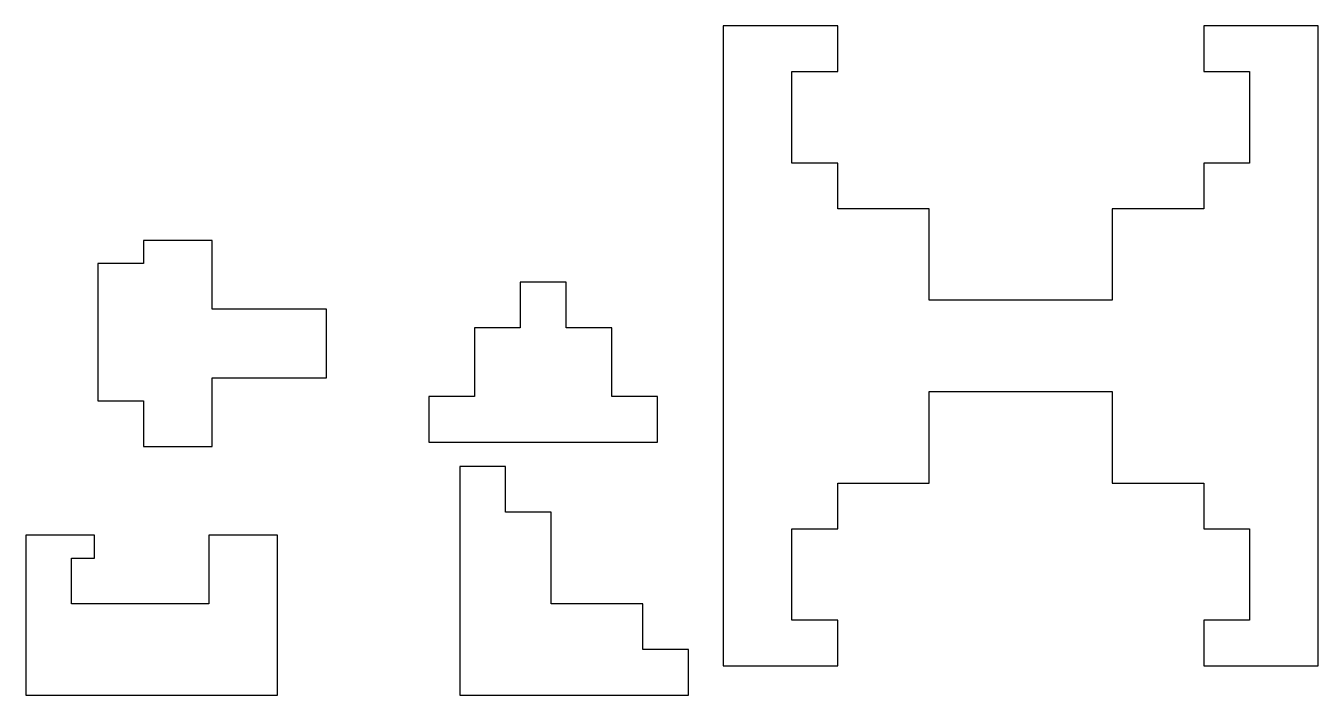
# Model space of a CAD drawing. Header units: millimetres. Extents: x 1808 to 2373, y 1685 to 1978.
import ezdxf

# ---------------------------------------------------------------- set-up
doc = ezdxf.new("R2010")
doc.units = ezdxf.units.MM

msp = doc.modelspace()

# ---------------------------------------------------------------- linework, layer by layer
for p, q in [((2163.19, 1977.54), (2113.19, 1977.54)), ((2113.19, 1977.54), (2113.19, 1697.54)), ((2163.19, 1957.54), (2163.19, 1977.54)), ((2373.19, 1977.54), (2323.19, 1977.54)), ((2323.19, 1977.54), (2323.19, 1957.54)), ((2373.19, 1697.54), (2373.19, 1977.54)), ((2143.19, 1917.54), (2143.19, 1957.54)), ((2143.19, 1957.54), (2163.19, 1957.54)), ((2323.19, 1957.54), (2343.19, 1957.54)), ((2343.19, 1957.54), (2343.19, 1917.54)), ((2163.19, 1917.54), (2143.19, 1917.54)), ((2163.19, 1897.54), (2163.19, 1917.54)), ((2343.19, 1917.54), (2323.19, 1917.54)), ((2323.19, 1917.54), (2323.19, 1897.54)), ((2203.19, 1897.54), (2163.19, 1897.54)), ((2203.19, 1857.54), (2203.19, 1897.54)), ((2323.19, 1897.54), (2283.19, 1897.54)), ((2283.19, 1897.54), (2283.19, 1857.54)), ((1889.76, 1883.57), (1859.76, 1883.57)), ((1859.76, 1883.57), (1859.76, 1873.57)), ((1889.76, 1853.57), (1889.76, 1883.57)), ((1859.76, 1873.57), (1839.76, 1873.57)), ((1839.76, 1873.57), (1839.76, 1813.57)), ((2044.43, 1865.46), (2024.43, 1865.46)), ((2024.43, 1865.46), (2024.43, 1845.46)), ((2044.43, 1845.46), (2044.43, 1865.46)), ((1939.76, 1853.57), (1889.76, 1853.57)), ((1939.76, 1823.57), (1939.76, 1853.57)), ((2283.19, 1857.54), (2203.19, 1857.54)), ((2024.43, 1845.46), (2004.43, 1845.46)), ((2004.43, 1845.46), (2004.43, 1815.46)), ((2064.43, 1845.46), (2044.43, 1845.46)), ((2064.43, 1815.46), (2064.43, 1845.46)), ((1889.76, 1793.57), (1889.76, 1823.57)), ((1889.76, 1823.57), (1939.76, 1823.57)), ((1839.76, 1813.57), (1859.76, 1813.57)), ((1859.76, 1813.57), (1859.76, 1793.57)), ((2004.43, 1815.46), (1984.43, 1815.46)), ((1984.43, 1815.46), (1984.43, 1795.46)), ((2084.43, 1815.46), (2064.43, 1815.46)), ((2084.43, 1795.46), (2084.43, 1815.46)), ((2203.19, 1777.54), (2203.19, 1817.54)), ((2203.19, 1817.54), (2283.19, 1817.54)), ((2283.19, 1817.54), (2283.19, 1777.54)), ((1859.76, 1793.57), (1889.76, 1793.57)), ((1984.43, 1795.46), (2084.43, 1795.46)), ((2017.95, 1784.75), (1997.95, 1784.75)), ((1997.95, 1784.75), (1997.95, 1684.75)), ((2017.95, 1764.75), (2017.95, 1784.75)), ((2163.19, 1757.54), (2163.19, 1777.54)), ((2163.19, 1777.54), (2203.19, 1777.54)), ((2283.19, 1777.54), (2323.19, 1777.54)), ((2323.19, 1777.54), (2323.19, 1757.54)), ((2037.95, 1764.75), (2017.95, 1764.75)), ((2037.95, 1724.75), (2037.95, 1764.75)), ((2143.19, 1717.54), (2143.19, 1757.54)), ((2143.19, 1757.54), (2163.19, 1757.54)), ((2323.19, 1757.54), (2343.19, 1757.54)), ((2343.19, 1757.54), (2343.19, 1717.54)), ((1838.32, 1754.75), (1808.32, 1754.75)), ((1808.32, 1754.75), (1808.32, 1684.75)), ((1838.32, 1744.75), (1838.32, 1754.75)), ((1918.32, 1754.75), (1888.32, 1754.75)), ((1888.32, 1754.75), (1888.32, 1724.75)), ((1918.32, 1684.75), (1918.32, 1754.75)), ((1828.32, 1724.75), (1828.32, 1744.75)), ((1828.32, 1744.75), (1838.32, 1744.75)), ((1888.32, 1724.75), (1828.32, 1724.75)), ((2077.95, 1724.75), (2037.95, 1724.75)), ((2077.95, 1704.75), (2077.95, 1724.75)), ((2163.19, 1717.54), (2143.19, 1717.54)), ((2163.19, 1697.54), (2163.19, 1717.54)), ((2343.19, 1717.54), (2323.19, 1717.54)), ((2323.19, 1717.54), (2323.19, 1697.54)), ((2097.95, 1704.75), (2077.95, 1704.75)), ((2097.95, 1684.75), (2097.95, 1704.75)), ((2113.19, 1697.54), (2163.19, 1697.54)), ((2323.19, 1697.54), (2373.19, 1697.54)), ((1808.32, 1684.75), (1918.32, 1684.75)), ((1997.95, 1684.75), (2097.95, 1684.75))]:
    msp.add_line(p, q)

doc.saveas('drawing.dxf')
